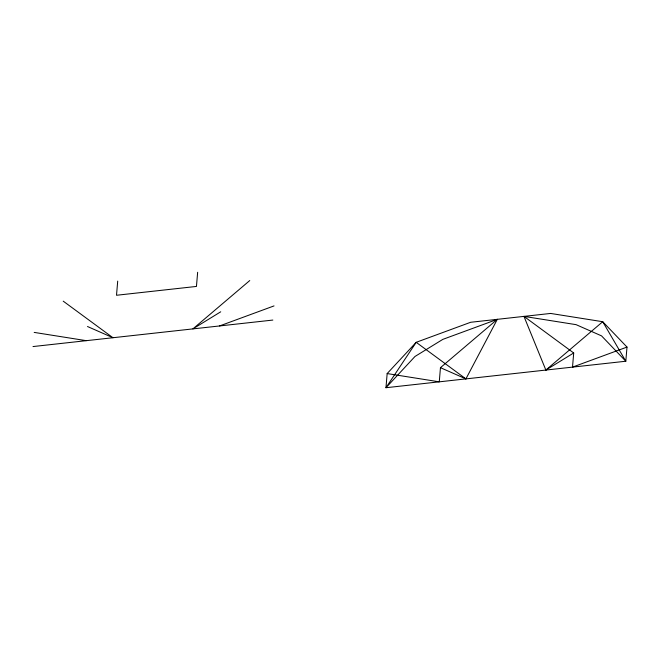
<?xml version="1.0" encoding="UTF-8"?>
<svg xmlns="http://www.w3.org/2000/svg" width="660" height="660" viewBox="0 0 660 660"><rect width="100%" height="100%" fill="white"/><g stroke="black" fill="none" stroke-linecap="round" stroke-linejoin="round"><path stroke-width="0.99" d="M117.703 281.111L116.515 295.267L196.457 286.432L197.645 272.283M387.156 373.568L385.968 387.717L625.812 361.234L627 347.077L602.729 321.717L550.621 313.442L470.671 322.278L416.188 342.317L387.156 373.568L439.271 381.835L440.459 367.678L497.318 319.333L465.919 378.889L440.459 367.678M573.705 352.968L545.861 370.062L523.966 316.387L573.705 352.968L572.517 367.117L627 347.077M249.761 280.549L192.893 328.894L220.729 311.8M545.861 370.062L602.729 321.717L625.812 361.234L601.54 335.866L576.081 324.654L523.966 316.387M219.541 325.949L274.032 305.91M497.318 319.333L442.835 339.372L415 356.466L385.968 387.717L416.188 342.317L465.919 378.889M33 346.558L272.844 320.067M34.188 332.401L86.295 340.667M87.483 326.51L112.951 337.722L63.212 301.15"/></g></svg>
